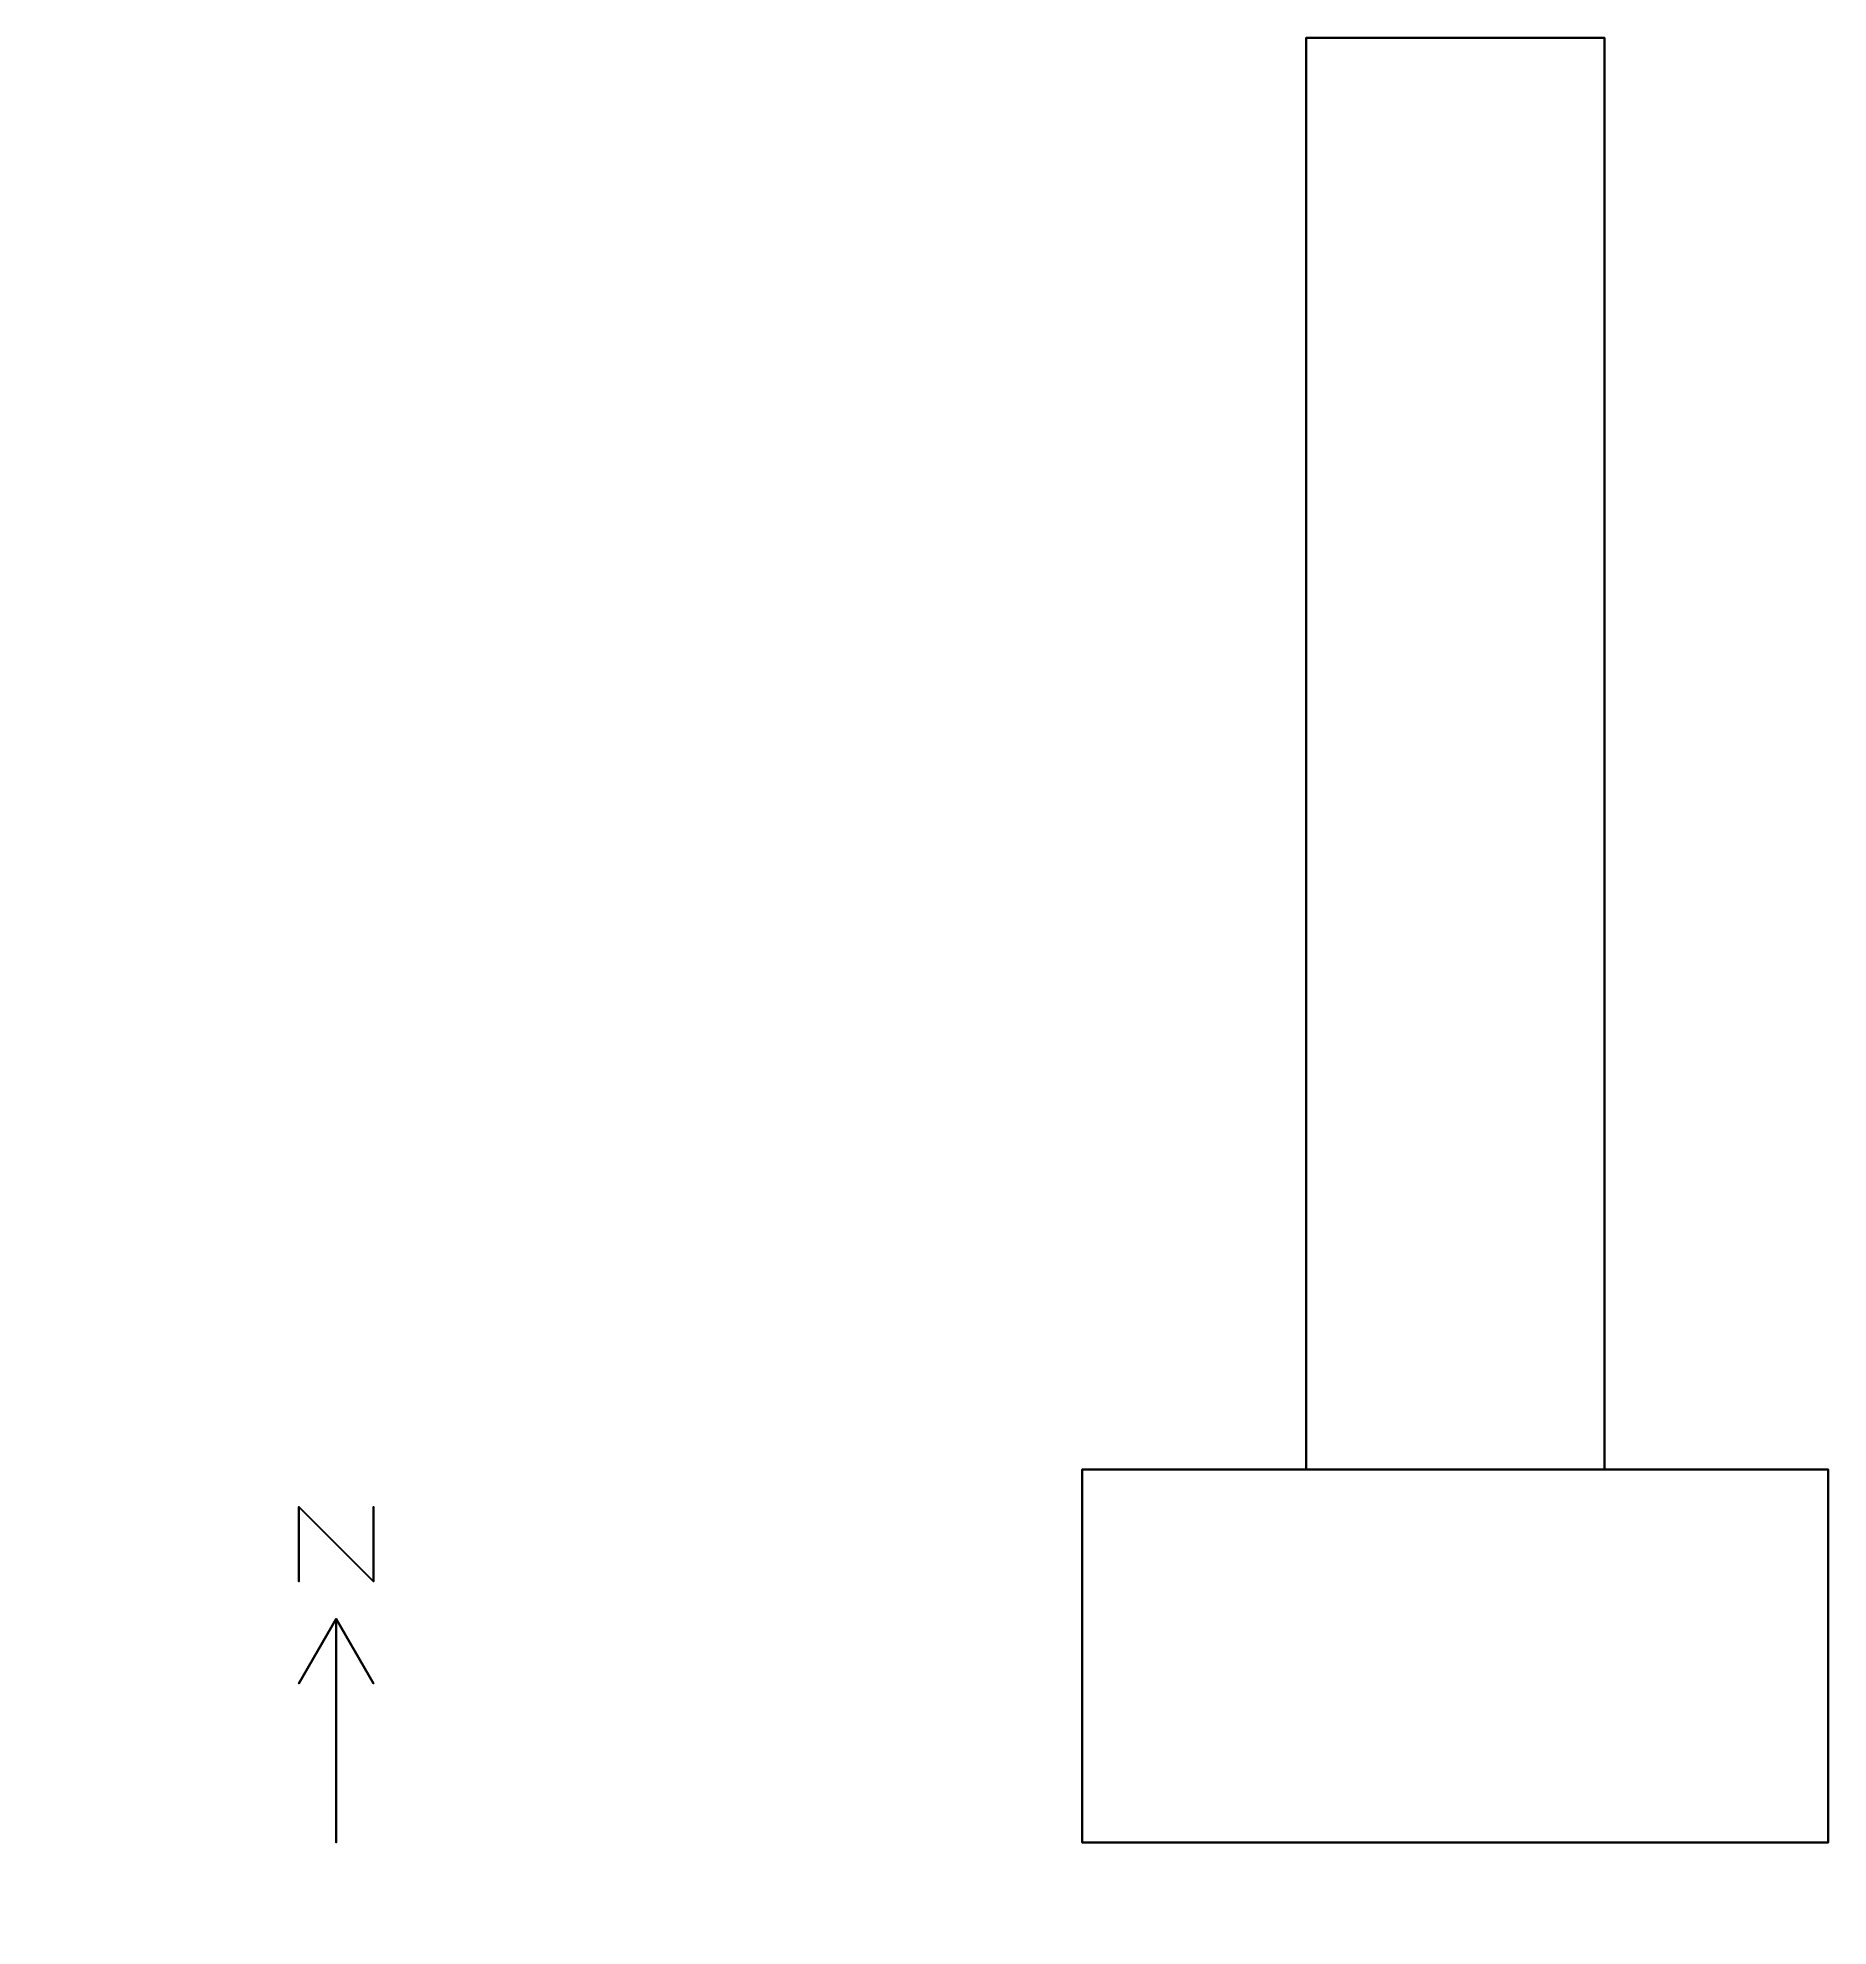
# Model space of a CAD drawing. Header units: metres. Extents: x -19 to 5, y -6.1 to 19.2.
import ezdxf

# ---------------------------------------------------------------- set-up
doc = ezdxf.new("R2010")
doc.units = ezdxf.units.M

msp = doc.modelspace()

# ---------------------------------------------------------------- linework, layer by layer
at = {"layer": '1', "color": 3}
for points in [[(-15.5, -0.5, 0.1), (-15.5, -0.5), (-15.5, -1.5), (-15.5, -1.5, 0.1)], [(-15.5, -0.5, 0.1), (-15.5, -0.5), (-14.5, -1.5), (-14.5, -1.5, 0.1)], [(-14.5, -0.5, 0.1), (-14.5, -0.5), (-14.5, -1.5), (-14.5, -1.5, 0.1)], [(-15, -2, 0.1), (-15, -2), (-15.5, -2.86603), (-15.5, -2.86603, 0.1)], [(-15, -2, 0.1), (-15, -2), (-15, -5), (-15, -5, 0.1)], [(-15, -2, 0.1), (-15, -2), (-14.5, -2.86603), (-14.5, -2.86603, 0.1)]]:
    msp.add_3dface(points, dxfattribs=at)
at = {"layer": 'ZONE1', "color": 5}
for points in [[(1.999, 0, 2.0997), (-1.999, 0, 2.0997), (-1.999, 19.1904, 2.0997), (1.999, 19.1904, 2.0997)], [(1.999, 19.1904, 2.0997), (-1.999, 19.1904, 2.0997), (-1.999, 0, 2.0997), (1.999, 0, 2.0997)], [(-1.999, 0.7996, 2.0997), (-1.999, 0, 2.0997), (-1.999, 0, 0.9003), (-1.999, 0.7996, 0.9003)], [(-1.999, 0.7996, 0.9003), (-1.999, 0, 0.9003), (-1.999, 0, 2.0997), (-1.999, 0.7996, 2.0997)], [(1.999, 0, 2.0997), (1.999, 0.7996, 2.0997), (1.999, 0.7996, 0.9003), (1.999, 0, 0.9003)], [(1.999, 0, 0.9003), (1.999, 0.7996, 0.9003), (1.999, 0.7996, 2.0997), (1.999, 0, 2.0997)]]:
    msp.add_3dface(points, dxfattribs=at)
at = {"layer": 'ZONE1', "color": 3}
for points in [[(-5, -5, 3), (-5, 0, 3), (-5, 0), (-5, -5)], [(-5, 0, 3), (5, 0, 3), (5, 0), (-5, 0)], [(5, 0, 3), (5, -5, 3), (5, -5), (5, 0)], [(5, -5, 3), (-5, -5, 3), (-5, -5), (5, -5)]]:
    msp.add_3dface(points, dxfattribs=at)
at = {"layer": 'ZONE1', "color": 30}
msp.add_3dface([(5, -5), (-5, -5), (-5, 0), (5, 0)], dxfattribs=at)
at = {"layer": 'ZONE1', "color": 250}
msp.add_3dface([(-5, -5, 3), (5, -5, 3), (5, 0, 3), (-5, 0, 3)], dxfattribs=at)
at = {"layer": 'ZONE1', "color": 1}
msp.add_3dface([(-1.999, 0, 2.0997), (1.999, 0, 2.0997), (1.999, 0, 0.9003), (-1.999, 0, 0.9003)], dxfattribs=at)

doc.saveas('drawing.dxf')
